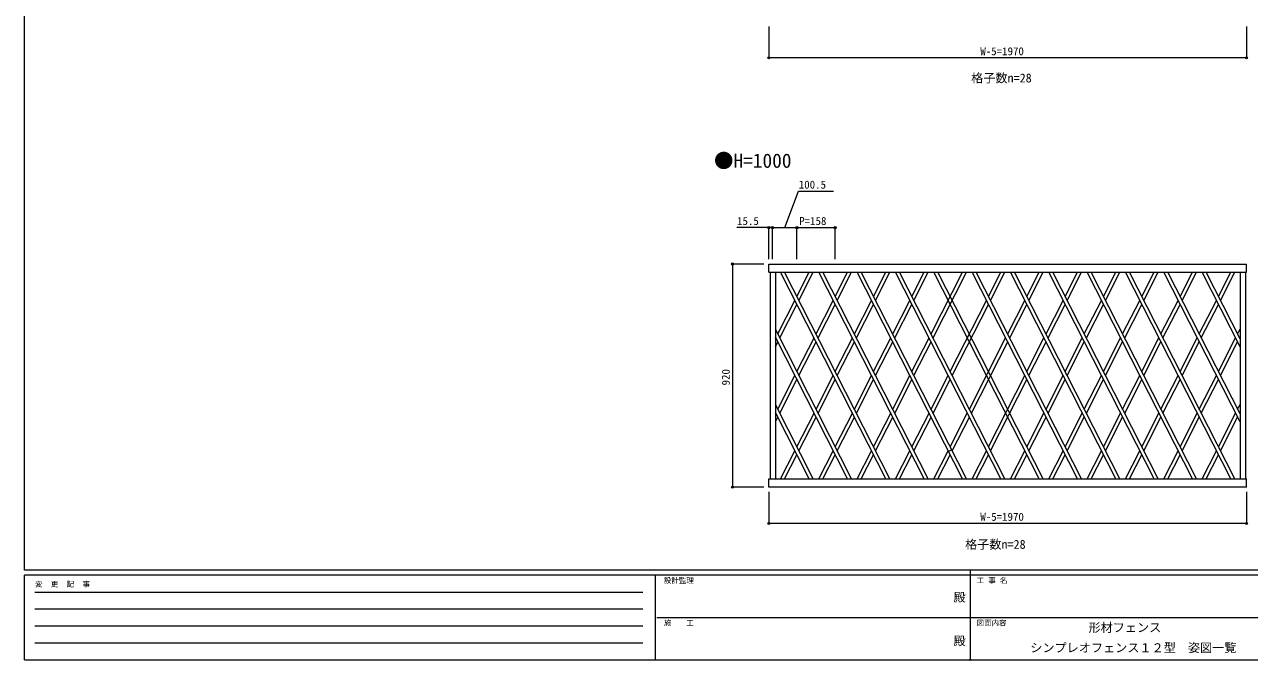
# Model space of a CAD drawing. Units: millimetres, scale not verified. Extents: x -3890 to 4140, y -2825 to 2898.
# Drawn here: x -3840 to 1211, y -2825 to -202 of the extents above; entities that cross this region are included whole.
import ezdxf
from ezdxf.enums import TextEntityAlignment as Align

# ---------------------------------------------------------------- set-up
doc = ezdxf.new("R2010")
doc.units = ezdxf.units.MM
doc.header["$LTSCALE"] = 10
doc.header["$PDMODE"] = 32
doc.header["$PDSIZE"] = 5
doc.layers.add('0-0_0', color=7, linetype='Continuous')
doc.layers.add('0-3_YKK_11', color=3, linetype='Continuous')
for name, color, linetype, lineweight in [('0-1_USER1', 3, 'Continuous', 18), ('0-2_YKK_ZWAK', 4, 'Continuous', 9), ('0-4_YKK_12', 6, 'Continuous', 9)]:
    doc.layers.add(name, color=color, linetype=linetype, lineweight=lineweight)
doc.styles.add('ＭＳ ゴシック', font='')
doc.styles.get('ＭＳ ゴシック').set_extended_font_data('MS Gothic')

msp = doc.modelspace()

# ---------------------------------------------------------------- linework, layer by layer
at = {"layer": '0-1_USER1'}
for p, q in [((-3839.99, -2452.5), (-3839.99, 2847.5)), ((3960.01, -2452.5), (-3839.99, -2452.5)), ((-1239.99, -2472.5), (-3839.99, -2472.5)), ((-3839.99, -2822.5), (-3839.99, -2472.5)), ((-1239.99, -2472.5), (-1239.99, -2822.5)), ((60.01, -2472.5), (-1239.99, -2472.5)), ((60.01, -2452.5), (60.01, -2822.5)), ((1360.01, -2472.5), (60.01, -2472.5)), ((-3797.49, -2542.5), (-1289.99, -2542.5)), ((-3797.49, -2612.5), (-1289.99, -2612.5)), ((-1232.49, -2647.5), (60.01, -2647.5)), ((60.01, -2647.5), (1360.01, -2647.5)), ((-3797.49, -2682.5), (-1289.99, -2682.5)), ((-3797.49, -2752.5), (-1289.99, -2752.5)), ((-3839.99, -2822.5), (-1239.99, -2822.5)), ((-1239.99, -2822.5), (60.01, -2822.5)), ((60.01, -2822.5), (1360.01, -2822.5))]:
    msp.add_line(p, q, dxfattribs=at)
msp.add_point((60.01, -2822.5), dxfattribs=at)
at = {"layer": '0-2_YKK_ZWAK'}
for p, q in [((1199.16, -1223.65), (1199.16, -1189.65)), ((-770.84, -1223.65), (1199.16, -1223.65)), ((-765.84, -1223.65), (-765.84, -2075.65)), ((-743.84, -1223.65), (-743.84, -2075.65)), ((-288.14, -2075.65), (-722.38, -1223.65)), ((-271.3, -2075.65), (-705.55, -1223.65)), ((-654.84, -1323.13), (-604.14, -1223.65)), ((-646.42, -1339.65), (-587.3, -1223.65)), ((-130.14, -2075.65), (-564.38, -1223.65)), ((-113.3, -2075.65), (-547.55, -1223.65)), ((-496.84, -1323.13), (-446.14, -1223.65)), ((-488.42, -1339.65), (-429.3, -1223.65)), ((27.86, -2075.65), (-406.38, -1223.65)), ((44.7, -2075.65), (-389.55, -1223.65)), ((-338.84, -1323.13), (-288.14, -1223.65)), ((-330.42, -1339.65), (-271.3, -1223.65)), ((185.86, -2075.65), (-248.38, -1223.65)), ((202.7, -2075.65), (-231.55, -1223.65)), ((-180.84, -1323.13), (-130.14, -1223.65)), ((-172.42, -1339.65), (-113.3, -1223.65)), ((-101.84, -1478.13), (27.86, -1223.65)), ((-93.42, -1494.65), (44.7, -1223.65)), ((343.86, -2075.65), (-90.38, -1223.65)), ((360.7, -2075.65), (-73.55, -1223.65)), ((501.86, -2075.65), (67.62, -1223.65)), ((518.7, -2075.65), (84.45, -1223.65)), ((135.16, -1323.13), (185.86, -1223.65)), ((143.58, -1339.65), (202.7, -1223.65)), ((659.86, -2075.65), (225.62, -1223.65)), ((676.7, -2075.65), (242.45, -1223.65)), ((293.16, -1323.13), (343.86, -1223.65)), ((301.58, -1339.65), (360.7, -1223.65)), ((817.86, -2075.65), (383.62, -1223.65)), ((834.7, -2075.65), (400.45, -1223.65)), ((451.16, -1323.13), (501.86, -1223.65)), ((459.58, -1339.65), (518.7, -1223.65)), ((975.86, -2075.65), (541.62, -1223.65)), ((992.7, -2075.65), (558.45, -1223.65)), ((609.16, -1323.13), (659.86, -1223.65)), ((617.58, -1339.65), (676.7, -1223.65)), ((1133.86, -2075.65), (699.62, -1223.65)), ((1150.7, -2075.65), (716.45, -1223.65)), ((767.16, -1323.13), (817.86, -1223.65)), ((775.58, -1339.65), (834.7, -1223.65)), ((1172.16, -1840.78), (857.62, -1223.65)), ((1172.16, -1807.75), (874.45, -1223.65)), ((925.16, -1323.13), (975.86, -1223.65)), ((933.58, -1339.65), (992.7, -1223.65)), ((1172.16, -1530.78), (1015.62, -1223.65)), ((1172.16, -1497.75), (1032.45, -1223.65)), ((1083.16, -1323.13), (1133.86, -1223.65)), ((1091.58, -1339.65), (1150.7, -1223.65)), ((1172.16, -1223.65), (1172.16, -2075.65)), ((1194.16, -1223.65), (1194.16, -2075.65)), ((-733.84, -1478.13), (-663.26, -1339.65)), ((-725.42, -1494.65), (-654.84, -1356.16)), ((-575.84, -1478.13), (-505.26, -1339.65)), ((-567.42, -1494.65), (-496.84, -1356.16)), ((-417.84, -1478.13), (-347.26, -1339.65)), ((-409.42, -1494.65), (-338.84, -1356.16)), ((-259.84, -1478.13), (-189.26, -1339.65)), ((-251.42, -1494.65), (-180.84, -1356.16)), ((-22.84, -1633.13), (126.74, -1339.65)), ((-14.42, -1649.65), (135.16, -1356.16)), ((214.16, -1478.13), (284.74, -1339.65)), ((222.58, -1494.65), (293.16, -1356.16)), ((372.16, -1478.13), (442.74, -1339.65)), ((380.58, -1494.65), (451.16, -1356.16)), ((530.16, -1478.13), (600.74, -1339.65)), ((538.58, -1494.65), (609.16, -1356.16)), ((688.16, -1478.13), (758.74, -1339.65)), ((696.58, -1494.65), (767.16, -1356.16)), ((846.16, -1478.13), (916.74, -1339.65)), ((854.58, -1494.65), (925.16, -1356.16)), ((1004.16, -1478.13), (1074.74, -1339.65)), ((1012.58, -1494.65), (1083.16, -1356.16)), ((-429.3, -2075.65), (-743.84, -1458.51)), ((1162.16, -1478.13), (1172.16, -1458.51)), ((-446.14, -2075.65), (-743.84, -1491.54)), ((-743.84, -1497.75), (-742.26, -1494.65)), ((-743.84, -1530.78), (-733.84, -1511.16)), ((-654.84, -1633.13), (-584.26, -1494.65)), ((-646.42, -1649.65), (-575.84, -1511.16)), ((-496.84, -1633.13), (-426.26, -1494.65)), ((-488.42, -1649.65), (-417.84, -1511.16)), ((-338.84, -1633.13), (-268.26, -1494.65)), ((-330.42, -1649.65), (-259.84, -1511.16)), ((-180.84, -1633.13), (-110.26, -1494.65)), ((-172.42, -1649.65), (-101.84, -1511.16)), ((56.16, -1788.13), (205.74, -1494.65)), ((64.58, -1804.65), (214.16, -1511.16)), ((293.16, -1633.13), (363.74, -1494.65)), ((301.58, -1649.65), (372.16, -1511.16)), ((451.16, -1633.13), (521.74, -1494.65)), ((459.58, -1649.65), (530.16, -1511.16)), ((609.16, -1633.13), (679.74, -1494.65)), ((617.58, -1649.65), (688.16, -1511.16)), ((767.16, -1633.13), (837.74, -1494.65)), ((775.58, -1649.65), (846.16, -1511.16)), ((925.16, -1633.13), (995.74, -1494.65)), ((933.58, -1649.65), (1004.16, -1511.16)), ((1083.16, -1633.13), (1153.74, -1494.65)), ((1091.58, -1649.65), (1162.16, -1511.16)), ((1170.58, -1494.65), (1172.16, -1491.54)), ((-733.84, -1788.13), (-663.26, -1649.65)), ((-725.42, -1804.65), (-654.84, -1666.16)), ((-575.84, -1788.13), (-505.26, -1649.65)), ((-567.42, -1804.65), (-496.84, -1666.16)), ((-417.84, -1788.13), (-347.26, -1649.65)), ((-409.42, -1804.65), (-338.84, -1666.16)), ((-259.84, -1788.13), (-189.26, -1649.65)), ((-251.42, -1804.65), (-180.84, -1666.16)), ((-101.84, -1788.13), (-31.26, -1649.65)), ((-93.42, -1804.65), (-22.84, -1666.16)), ((135.16, -1943.13), (284.74, -1649.65)), ((143.58, -1959.65), (293.16, -1666.16)), ((372.16, -1788.13), (442.74, -1649.65)), ((380.58, -1804.65), (451.16, -1666.16)), ((530.16, -1788.13), (600.74, -1649.65)), ((538.58, -1804.65), (609.16, -1666.16)), ((688.16, -1788.13), (758.74, -1649.65)), ((696.58, -1804.65), (767.16, -1666.16)), ((846.16, -1788.13), (916.74, -1649.65)), ((854.58, -1804.65), (925.16, -1666.16)), ((1004.16, -1788.13), (1074.74, -1649.65)), ((1012.58, -1804.65), (1083.16, -1666.16)), ((-587.3, -2075.65), (-743.84, -1768.51)), ((-604.14, -2075.65), (-743.84, -1801.54)), ((-743.84, -1807.75), (-742.26, -1804.65)), ((-654.84, -1943.13), (-584.26, -1804.65)), ((-496.84, -1943.13), (-426.26, -1804.65)), ((-338.84, -1943.13), (-268.26, -1804.65)), ((-180.84, -1943.13), (-110.26, -1804.65)), ((-22.84, -1943.13), (47.74, -1804.65)), ((293.16, -1943.13), (363.74, -1804.65)), ((451.16, -1943.13), (521.74, -1804.65)), ((609.16, -1943.13), (679.74, -1804.65)), ((767.16, -1943.13), (837.74, -1804.65)), ((925.16, -1943.13), (995.74, -1804.65)), ((1083.16, -1943.13), (1153.74, -1804.65)), ((1162.16, -1788.13), (1172.16, -1768.51)), ((1170.58, -1804.65), (1172.16, -1801.54)), ((-743.84, -1840.78), (-733.84, -1821.16)), ((-646.42, -1959.65), (-575.84, -1821.16)), ((-488.42, -1959.65), (-417.84, -1821.16)), ((-330.42, -1959.65), (-259.84, -1821.16)), ((-172.42, -1959.65), (-101.84, -1821.16)), ((-14.42, -1959.65), (56.16, -1821.16)), ((301.58, -1959.65), (372.16, -1821.16)), ((459.58, -1959.65), (530.16, -1821.16)), ((617.58, -1959.65), (688.16, -1821.16)), ((775.58, -1959.65), (846.16, -1821.16)), ((933.58, -1959.65), (1004.16, -1821.16)), ((1091.58, -1959.65), (1162.16, -1821.16)), ((-722.38, -2075.65), (-663.26, -1959.65)), ((-564.38, -2075.65), (-505.26, -1959.65)), ((-406.38, -2075.65), (-347.26, -1959.65)), ((-248.38, -2075.65), (-189.26, -1959.65)), ((-90.38, -2075.65), (-31.26, -1959.65)), ((-16.16, -1956.24), (-29.52, -1963.05)), ((67.62, -2075.65), (126.74, -1959.65)), ((225.62, -2075.65), (284.74, -1959.65)), ((383.62, -2075.65), (442.74, -1959.65)), ((541.62, -2075.65), (600.74, -1959.65)), ((699.62, -2075.65), (758.74, -1959.65)), ((857.62, -2075.65), (916.74, -1959.65)), ((1015.62, -2075.65), (1074.74, -1959.65)), ((-705.55, -2075.65), (-654.84, -1976.16)), ((-547.55, -2075.65), (-496.84, -1976.16)), ((-389.55, -2075.65), (-338.84, -1976.16)), ((-231.55, -2075.65), (-180.84, -1976.16)), ((-73.55, -2075.65), (-22.84, -1976.16)), ((84.45, -2075.65), (135.16, -1976.16)), ((242.45, -2075.65), (293.16, -1976.16)), ((400.45, -2075.65), (451.16, -1976.16)), ((558.45, -2075.65), (609.16, -1976.16)), ((716.45, -2075.65), (767.16, -1976.16)), ((874.45, -2075.65), (925.16, -1976.16)), ((1032.45, -2075.65), (1083.16, -1976.16)), ((-770.84, -2075.65), (1199.16, -2075.65)), ((-770.84, -2109.65), (-770.84, -2075.65)), ((1199.16, -2109.65), (-770.84, -2109.65)), ((1199.16, -2109.65), (-770.84, -2109.65)), ((1199.16, -2109.65), (1199.16, -2075.65))]:
    msp.add_line(p, q, dxfattribs=at)
msp.add_lwpolyline([(-770.84, -1223.65), (-770.84, -1189.65), (1199.16, -1189.65)], dxfattribs=at)
at = {"layer": '0-4_YKK_12'}
for p, q in [((-770.84, -209.65), (-770.84, -340.65)), ((1199.16, -209.65), (1199.16, -340.65)), ((1199.16, -339.65), (-770.84, -339.65)), ((-770.84, -1169.65), (-770.84, -1038.65)), ((-755.35, -1169.65), (-755.35, -1038.65)), ((-755.35, -1169.65), (-755.35, -1038.65)), ((-755.35, -1039.65), (-654.84, -1039.65)), ((-654.84, -1169.65), (-654.84, -1038.65)), ((-654.84, -1169.65), (-654.84, -1038.65)), ((-654.84, -1039.65), (-496.84, -1039.65)), ((-496.84, -1169.65), (-496.84, -1038.65)), ((-790.84, -1189.65), (-921.84, -1189.65)), ((-920.84, -1189.65), (-920.84, -2109.65)), ((-790.84, -2109.65), (-921.84, -2109.65)), ((-770.84, -2129.65), (-770.84, -2260.65)), ((1199.16, -2129.65), (1199.16, -2260.65)), ((1199.16, -2259.65), (-770.84, -2259.65))]:
    msp.add_line(p, q, dxfattribs=at)
for points in [[(-705.09, -1039.65), (-648.24, -889.65), (-504.64, -889.65)], [(-755.35, -1039.65), (-770.84, -1039.65), (-902.64, -1039.65)]]:
    msp.add_lwpolyline(points, dxfattribs=at)
for centre in [(-770.84, -339.65), (1199.16, -339.65), (-770.84, -1039.65), (-755.35, -1039.65), (-755.35, -1039.65), (-654.84, -1039.65), (-654.84, -1039.65), (-496.84, -1039.65), (-920.84, -1189.65), (-920.84, -2109.65), (-770.84, -2259.65), (1199.16, -2259.65)]:
    msp.add_circle(centre, 4.25, dxfattribs=at)

# ---------------------------------------------------------------- texts
at = {"layer": '0-0_0', "style": 'ＭＳ ゴシック'}
for s, p in [('形材フェンス\u3000', (547.34, -2718.33)), ('シンプレオフェンス１２型\u3000姿図一覧', (307.34, -2801.67))]:
    msp.add_text(s, height=36.66, dxfattribs=at).set_placement(p, align=Align.BOTTOM_LEFT)
at = {"layer": '0-1_USER1', "style": 'ＭＳ ゴシック'}
for s, height, p in [('変  更  記  事', 21.99, (-3796.32, -2527.5)), ('設計監理', 21.99, (-1203.32, -2512.5)), ('工 事 名', 21.99, (86.26, -2512.5)), ('殿', 36.66, (-9.21, -2593.25)), ('施\u3000\u3000工', 21.99, (-1203.32, -2687.5)), ('図面内容', 21.99, (86.26, -2687.5)), ('殿', 36.66, (-9.21, -2773.25))]:
    msp.add_text(s, height=height, dxfattribs=at).set_placement(p, align=Align.BOTTOM_LEFT)
at = {"layer": '0-3_YKK_11', "style": 'ＭＳ ゴシック'}
for s, height, p in [('格子数n=28', 36.66, (63.48, -451.76)), ('●H=1000', 58.65, (-996.6, -810.38)), ('格子数n=28', 36.66, (38.44, -2375.24))]:
    msp.add_text(s, height=height, dxfattribs=at).set_placement(p, align=Align.BOTTOM_LEFT)
at = {"layer": '0-4_YKK_12', "style": 'ＭＳ ゴシック'}
for s, p in [('W-5=1970', (101.36, -338.65)), ('100.5', (-647.24, -888.65)), ('15.5', (-901.64, -1038.65)), ('P=158', (-645.44, -1038.65)), ('W-5=1970', (101.36, -2258.65))]:
    msp.add_text(s, height=32.99, dxfattribs=at).set_placement(p, align=Align.BOTTOM_LEFT)
msp.add_text('920', height=32.99, rotation=90, dxfattribs=at).set_placement((-921.84, -1690.45), align=Align.BOTTOM_LEFT)

doc.saveas('drawing.dxf')
